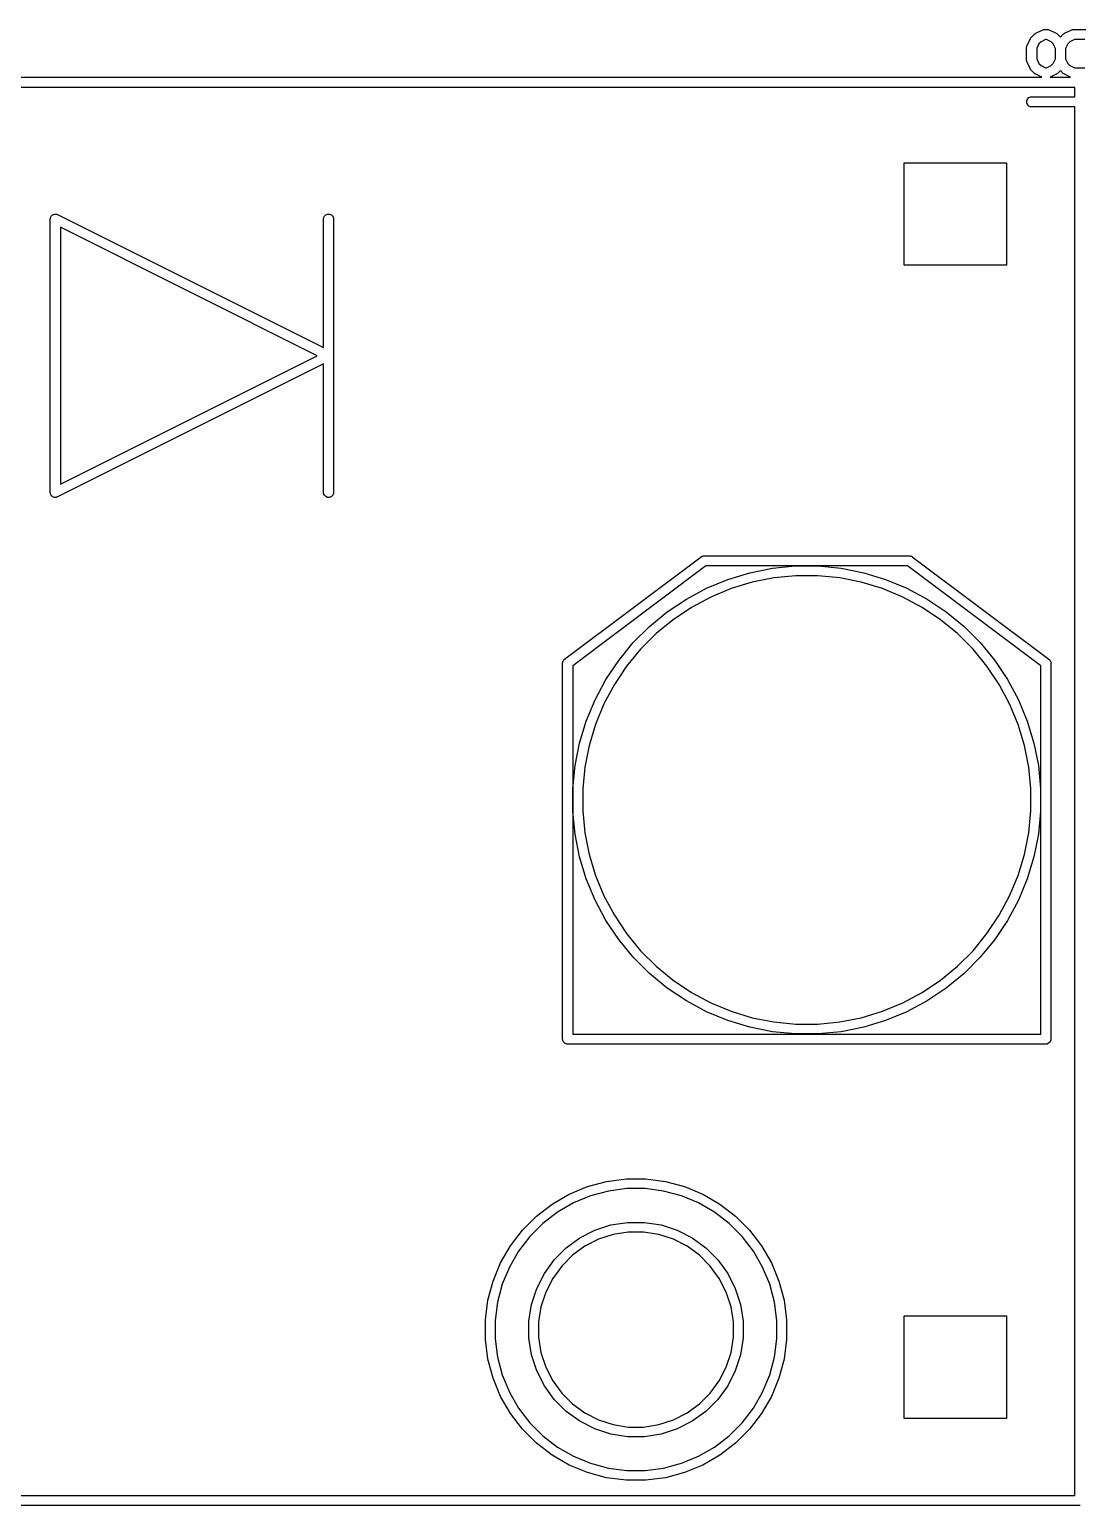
# Model space of a CAD drawing. Header units: inches. Extents: x 1.56 to 3.89, y -5.01 to -1.23.
# Drawn here: x 2.745 to 3.359, y -4.339 to -3.475 of the extents above; entities that cross this region are included whole.
import ezdxf

# ---------------------------------------------------------------- set-up
doc = ezdxf.new("R2010")
doc.units = ezdxf.units.IN
doc.header["$MEASUREMENT"] = 0
doc.layers.add('F.Silkscreen', color=41, linetype='CONTINUOUS', true_color=0xf2eda1)

msp = doc.modelspace()

# ---------------------------------------------------------------- linework, layer by layer
at = {"layer": 'F.Silkscreen', "linetype": 'CONTINUOUS'}
for p, q in [((3.32944, -3.48387), (3.33131, -3.48012)), ((3.33131, -3.48012), (3.33147, -3.47987)), ((3.33147, -3.47987), (3.3315, -3.4798)), ((3.3315, -3.4798), (3.33157, -3.47972)), ((3.33157, -3.47972), (3.33162, -3.47963)), ((3.33162, -3.47963), (3.33168, -3.47958)), ((3.33168, -3.47958), (3.33187, -3.47935)), ((3.33187, -3.47935), (3.33374, -3.47748)), ((3.33374, -3.47748), (3.33397, -3.47729)), ((3.33397, -3.47729), (3.33402, -3.47723)), ((3.33402, -3.47723), (3.33411, -3.47718)), ((3.33411, -3.47718), (3.33419, -3.47711)), ((3.33419, -3.47711), (3.33426, -3.47708)), ((3.33426, -3.47708), (3.33451, -3.47692)), ((3.33451, -3.47692), (3.33826, -3.47505)), ((3.34028, -3.48064), (3.33758, -3.48199)), ((3.33826, -3.47505), (3.3388, -3.47484)), ((3.3388, -3.47484), (3.3389, -3.47483)), ((3.3389, -3.47483), (3.339, -3.47479)), ((3.339, -3.47479), (3.33958, -3.47474)), ((3.33958, -3.47474), (3.34145, -3.47474)), ((3.34076, -3.48064), (3.34028, -3.48064)), ((3.34345, -3.48199), (3.34076, -3.48064)), ((3.34145, -3.47474), (3.34203, -3.47479)), ((3.34203, -3.47479), (3.34213, -3.47483)), ((3.34213, -3.47483), (3.34223, -3.47484)), ((3.34223, -3.47484), (3.34277, -3.47505)), ((3.34277, -3.47505), (3.34652, -3.47692)), ((3.34652, -3.47692), (3.34677, -3.47708)), ((3.34677, -3.47708), (3.34684, -3.47711)), ((3.34684, -3.47711), (3.34692, -3.47718)), ((3.34692, -3.47718), (3.34701, -3.47723)), ((3.34701, -3.47723), (3.34706, -3.47729)), ((3.34706, -3.47729), (3.34729, -3.47748)), ((3.34729, -3.47748), (3.34895, -3.47914)), ((3.34895, -3.47914), (3.35061, -3.47748)), ((3.35061, -3.47748), (3.35084, -3.47729)), ((3.35084, -3.47729), (3.35089, -3.47723)), ((3.35089, -3.47723), (3.35098, -3.47718)), ((3.35098, -3.47718), (3.35106, -3.47711)), ((3.35106, -3.47711), (3.35113, -3.47708)), ((3.35113, -3.47708), (3.35138, -3.47692)), ((3.35138, -3.47692), (3.35513, -3.47505)), ((3.35715, -3.48064), (3.35445, -3.48199)), ((3.35513, -3.47505), (3.35567, -3.47484)), ((3.35567, -3.47484), (3.35578, -3.47483)), ((3.35578, -3.47483), (3.35588, -3.47479)), ((3.35588, -3.47479), (3.35645, -3.47474)), ((3.35645, -3.47474), (3.36395, -3.47474)), ((3.36325, -3.48064), (3.35715, -3.48064)), ((3.32913, -3.48519), (3.32918, -3.48461)), ((3.32913, -3.49269), (3.32913, -3.48519)), ((3.32918, -3.48461), (3.32922, -3.48452)), ((3.32922, -3.48452), (3.32923, -3.48441)), ((3.32923, -3.48441), (3.32944, -3.48387)), ((3.33638, -3.48319), (3.33503, -3.48589)), ((3.33503, -3.48589), (3.33503, -3.49199)), ((3.33758, -3.48199), (3.33638, -3.48319)), ((3.34465, -3.48319), (3.34345, -3.48199)), ((3.346, -3.48589), (3.34465, -3.48319)), ((3.346, -3.49199), (3.346, -3.48589)), ((3.35325, -3.48319), (3.35191, -3.48589)), ((3.35191, -3.48589), (3.35191, -3.49199)), ((3.35445, -3.48199), (3.35325, -3.48319)), ((3.32918, -3.49326), (3.32913, -3.49269)), ((3.32922, -3.49336), (3.32918, -3.49326)), ((3.32923, -3.49347), (3.32922, -3.49336)), ((3.32944, -3.49401), (3.32923, -3.49347)), ((3.33131, -3.49776), (3.32944, -3.49401)), ((3.33147, -3.49801), (3.33131, -3.49776)), ((3.3315, -3.49808), (3.33147, -3.49801)), ((3.33157, -3.49816), (3.3315, -3.49808)), ((3.33162, -3.49825), (3.33157, -3.49816)), ((3.33168, -3.4983), (3.33162, -3.49825)), ((3.33187, -3.49853), (3.33168, -3.4983)), ((3.33374, -3.5004), (3.33187, -3.49853)), ((3.33503, -3.49199), (3.33638, -3.49469)), ((3.33638, -3.49469), (3.33758, -3.49589)), ((3.33758, -3.49589), (3.34028, -3.49723)), ((3.34028, -3.49723), (3.34076, -3.49723)), ((3.34076, -3.49723), (3.34345, -3.49589)), ((3.34345, -3.49589), (3.34465, -3.49469)), ((3.34465, -3.49469), (3.346, -3.49199)), ((3.34895, -3.49874), (3.34729, -3.5004)), ((3.35061, -3.5004), (3.34895, -3.49874)), ((3.35191, -3.49199), (3.35325, -3.49469)), ((3.35325, -3.49469), (3.35445, -3.49589)), ((3.35445, -3.49589), (3.35715, -3.49723)), ((3.35715, -3.49723), (3.36325, -3.49723)), ((1.6604, -3.50272), (3.33805, -3.50272)), ((3.33397, -3.50059), (3.33374, -3.5004)), ((3.33402, -3.50065), (3.33397, -3.50059)), ((3.33411, -3.5007), (3.33402, -3.50065)), ((3.33419, -3.50077), (3.33411, -3.5007)), ((3.33426, -3.5008), (3.33419, -3.50077)), ((3.33451, -3.50095), (3.33426, -3.5008)), ((3.33805, -3.50272), (3.33451, -3.50095)), ((3.34652, -3.50095), (3.34298, -3.50272)), ((3.34298, -3.50272), (3.35492, -3.50272)), ((3.34677, -3.5008), (3.34652, -3.50095)), ((3.34684, -3.50077), (3.34677, -3.5008)), ((3.34692, -3.5007), (3.34684, -3.50077)), ((3.34701, -3.50065), (3.34692, -3.5007)), ((3.34706, -3.50059), (3.34701, -3.50065)), ((3.34729, -3.5004), (3.34706, -3.50059)), ((3.35084, -3.50059), (3.35061, -3.5004)), ((3.35089, -3.50065), (3.35084, -3.50059)), ((3.35098, -3.5007), (3.35089, -3.50065)), ((3.35106, -3.50077), (3.35098, -3.5007)), ((3.35113, -3.5008), (3.35106, -3.50077)), ((3.35138, -3.50095), (3.35113, -3.5008)), ((3.35492, -3.50272), (3.35138, -3.50095)), ((3.35745, -3.50863), (1.66335, -3.50863)), ((3.32918, -3.51648), (3.32962, -3.51542)), ((3.32962, -3.51542), (3.33044, -3.51461)), ((3.33044, -3.51461), (3.3315, -3.51416)), ((3.3315, -3.51416), (3.33208, -3.51411)), ((3.33208, -3.51411), (3.35745, -3.51411)), ((3.35745, -3.51411), (3.35745, -3.50863)), ((3.32918, -3.51764), (3.32918, -3.51648)), ((3.32962, -3.5187), (3.32918, -3.51764)), ((3.33044, -3.51952), (3.32962, -3.5187)), ((3.3315, -3.51996), (3.33044, -3.51952)), ((3.33208, -3.52001), (3.3315, -3.51996)), ((3.35745, -3.52001), (3.33208, -3.52001)), ((3.35745, -4.33272), (3.35745, -3.52001)), ((3.2574, -3.61268), (3.2574, -3.55268)), ((3.2574, -3.55268), (3.3174, -3.55268)), ((3.3174, -3.55268), (3.3174, -3.61268)), ((2.75745, -3.58568), (2.75751, -3.5851)), ((2.75751, -3.5851), (2.75755, -3.585)), ((2.75755, -3.5849), (2.75777, -3.58447)), ((2.75755, -3.585), (2.75755, -3.5849)), ((2.75777, -3.58447), (2.75795, -3.58404)), ((2.75795, -3.58404), (2.75802, -3.58396)), ((2.75802, -3.58396), (2.75807, -3.58387)), ((2.75807, -3.58387), (2.75843, -3.58356)), ((2.75843, -3.58356), (2.75876, -3.58322)), ((2.75876, -3.58322), (2.75886, -3.58318)), ((2.75886, -3.58318), (2.75894, -3.58311)), ((2.75894, -3.58311), (2.75939, -3.58296)), ((2.75939, -3.58296), (2.75983, -3.58278)), ((2.75983, -3.58278), (2.75993, -3.58278)), ((2.75993, -3.58278), (2.76003, -3.58275)), ((2.76003, -3.58275), (2.7605, -3.58278)), ((2.7605, -3.58278), (2.76098, -3.58278)), ((2.76098, -3.58278), (2.76108, -3.58282)), ((2.76108, -3.58282), (2.76118, -3.58283)), ((2.76118, -3.58283), (2.76172, -3.58304)), ((2.76172, -3.58304), (2.91745, -3.6609)), ((2.91745, -3.58568), (2.91751, -3.5851)), ((2.91751, -3.5851), (2.91795, -3.58404)), ((2.91795, -3.58404), (2.91876, -3.58322)), ((2.91876, -3.58322), (2.91983, -3.58278)), ((2.91983, -3.58278), (2.92098, -3.58278)), ((2.92098, -3.58278), (2.92204, -3.58322)), ((2.92204, -3.58322), (2.92286, -3.58404)), ((2.92286, -3.58404), (2.9233, -3.5851)), ((2.9233, -3.5851), (2.92335, -3.58568)), ((2.75745, -3.74568), (2.75745, -3.58568)), ((2.9138, -3.66568), (2.76335, -3.59045)), ((2.76335, -3.59045), (2.76335, -3.7409)), ((2.91745, -3.6609), (2.91745, -3.58568)), ((2.92335, -3.58568), (2.92335, -3.74568)), ((3.3174, -3.61268), (3.2574, -3.61268)), ((2.91745, -3.67045), (2.76172, -3.74832)), ((2.76335, -3.7409), (2.9138, -3.66568)), ((2.91745, -3.74568), (2.91745, -3.67045)), ((2.75751, -3.74625), (2.75745, -3.74568)), ((2.75755, -3.74635), (2.75751, -3.74625)), ((2.75755, -3.74646), (2.75755, -3.74635)), ((2.75777, -3.74688), (2.75755, -3.74646)), ((2.75795, -3.74732), (2.75777, -3.74688)), ((2.75802, -3.74739), (2.75795, -3.74732)), ((2.75807, -3.74749), (2.75802, -3.74739)), ((2.75843, -3.7478), (2.75807, -3.74749)), ((2.75876, -3.74813), (2.75843, -3.7478)), ((2.75886, -3.74817), (2.75876, -3.74813)), ((2.75894, -3.74824), (2.75886, -3.74817)), ((2.75939, -3.74839), (2.75894, -3.74824)), ((2.75983, -3.74857), (2.75939, -3.74839)), ((2.75993, -3.74857), (2.75983, -3.74857)), ((2.76003, -3.74861), (2.75993, -3.74857)), ((2.7605, -3.74857), (2.76003, -3.74861)), ((2.76098, -3.74857), (2.7605, -3.74857)), ((2.76108, -3.74853), (2.76098, -3.74857)), ((2.76118, -3.74853), (2.76108, -3.74853)), ((2.76172, -3.74832), (2.76118, -3.74853)), ((2.91751, -3.74625), (2.91745, -3.74568)), ((2.91795, -3.74732), (2.91751, -3.74625)), ((2.91876, -3.74813), (2.91795, -3.74732)), ((2.91983, -3.74857), (2.91876, -3.74813)), ((2.92098, -3.74857), (2.91983, -3.74857)), ((2.92204, -3.74813), (2.92098, -3.74857)), ((2.92286, -3.74732), (2.92204, -3.74813)), ((2.9233, -3.74625), (2.92286, -3.74732)), ((2.92335, -3.74568), (2.9233, -3.74625)), ((3.05863, -3.84331), (3.13863, -3.78331)), ((3.13863, -3.78331), (3.13873, -3.78326)), ((3.13873, -3.78326), (3.13876, -3.78322)), ((3.13876, -3.78322), (3.13883, -3.78319)), ((3.13883, -3.78319), (3.13912, -3.78301)), ((3.13912, -3.78301), (3.13948, -3.78292)), ((3.13948, -3.78292), (3.13983, -3.78278)), ((3.13983, -3.78278), (3.14017, -3.78275)), ((3.14017, -3.78275), (3.14024, -3.78273)), ((3.14024, -3.78273), (3.14029, -3.78274)), ((3.14029, -3.78274), (3.1404, -3.78272)), ((3.1404, -3.78272), (3.2604, -3.78272)), ((3.2604, -3.78272), (3.26051, -3.78274)), ((3.26051, -3.78274), (3.26056, -3.78273)), ((3.26056, -3.78273), (3.26063, -3.78275)), ((3.26063, -3.78275), (3.26098, -3.78278)), ((3.26098, -3.78278), (3.26132, -3.78292)), ((3.26132, -3.78292), (3.26168, -3.78301)), ((3.26168, -3.78301), (3.26197, -3.78319)), ((3.26197, -3.78319), (3.26204, -3.78322)), ((3.26204, -3.78322), (3.26208, -3.78326)), ((3.26208, -3.78326), (3.26217, -3.78331)), ((3.26217, -3.78331), (3.34217, -3.84331)), ((3.14139, -3.78863), (3.06335, -3.84715)), ((3.25942, -3.78863), (3.14139, -3.78863)), ((3.16708, -3.79267), (3.18028, -3.79004)), ((3.18028, -3.79004), (3.19367, -3.78873)), ((3.19367, -3.78873), (3.20713, -3.78873)), ((3.20713, -3.78873), (3.22052, -3.79004)), ((3.22052, -3.79004), (3.23372, -3.79267)), ((3.33745, -3.84715), (3.25942, -3.78863)), ((3.14178, -3.80172), (3.15421, -3.79658)), ((3.15421, -3.79658), (3.16708, -3.79267)), ((3.16848, -3.79824), (3.15614, -3.80199)), ((3.18113, -3.79573), (3.16848, -3.79824)), ((3.19396, -3.79447), (3.18113, -3.79573)), ((3.20685, -3.79447), (3.19396, -3.79447)), ((3.21968, -3.79573), (3.20685, -3.79447)), ((3.23232, -3.79824), (3.21968, -3.79573)), ((3.24466, -3.80199), (3.23232, -3.79824)), ((3.23372, -3.79267), (3.24659, -3.79658)), ((3.24659, -3.79658), (3.25903, -3.80172)), ((3.11872, -3.81554), (3.12991, -3.80807)), ((3.12991, -3.80807), (3.14178, -3.80172)), ((3.14423, -3.80692), (3.13286, -3.813)), ((3.15614, -3.80199), (3.14423, -3.80692)), ((3.25657, -3.80692), (3.24466, -3.80199)), ((3.26794, -3.813), (3.25657, -3.80692)), ((3.25903, -3.80172), (3.27089, -3.80807)), ((3.27089, -3.80807), (3.28208, -3.81554)), ((3.10832, -3.82408), (3.11872, -3.81554)), ((3.13286, -3.813), (3.12214, -3.82016)), ((3.27866, -3.82016), (3.26794, -3.813)), ((3.28208, -3.81554), (3.29248, -3.82408)), ((3.0988, -3.8336), (3.10832, -3.82408)), ((3.12214, -3.82016), (3.11218, -3.82834)), ((3.28862, -3.82834), (3.27866, -3.82016)), ((3.29248, -3.82408), (3.302, -3.8336)), ((3.09027, -3.844), (3.0988, -3.8336)), ((3.11218, -3.82834), (3.10306, -3.83745)), ((3.29774, -3.83745), (3.28862, -3.82834)), ((3.302, -3.8336), (3.31053, -3.844)), ((3.0578, -3.84438), (3.05795, -3.84404)), ((3.05795, -3.84404), (3.0581, -3.84389)), ((3.0581, -3.84389), (3.0582, -3.84371)), ((3.0582, -3.84371), (3.05863, -3.84331)), ((3.08279, -3.85519), (3.09027, -3.844)), ((3.10306, -3.83745), (3.09488, -3.84742)), ((3.30592, -3.84742), (3.29774, -3.83745)), ((3.31053, -3.844), (3.31801, -3.85519)), ((3.34217, -3.84331), (3.3426, -3.84371)), ((3.3426, -3.84371), (3.34271, -3.84389)), ((3.34271, -3.84389), (3.34286, -3.84404)), ((3.34286, -3.84404), (3.343, -3.84438)), ((3.05745, -3.84568), (3.05751, -3.8451)), ((3.05745, -4.06568), (3.05745, -3.84568)), ((3.05751, -3.8451), (3.05759, -3.84491)), ((3.05759, -3.84491), (3.05762, -3.8447)), ((3.05762, -3.8447), (3.0578, -3.84438)), ((3.06335, -3.84715), (3.06335, -4.06272)), ((3.09488, -3.84742), (3.08772, -3.85814)), ((3.31308, -3.85814), (3.30592, -3.84742)), ((3.33745, -4.06272), (3.33745, -3.84715)), ((3.343, -3.84438), (3.34319, -3.8447)), ((3.34319, -3.8447), (3.34322, -3.84491)), ((3.34322, -3.84491), (3.3433, -3.8451)), ((3.3433, -3.8451), (3.34335, -3.84568)), ((3.34335, -3.84568), (3.34335, -4.06568)), ((3.07645, -3.86705), (3.08279, -3.85519)), ((3.08772, -3.85814), (3.08164, -3.86951)), ((3.31916, -3.86951), (3.31308, -3.85814)), ((3.31801, -3.85519), (3.32435, -3.86705)), ((3.0713, -3.87948), (3.07645, -3.86705)), ((3.08164, -3.86951), (3.07671, -3.88142)), ((3.32409, -3.88142), (3.31916, -3.86951)), ((3.32435, -3.86705), (3.3295, -3.87948)), ((3.06739, -3.89236), (3.0713, -3.87948)), ((3.07671, -3.88142), (3.07297, -3.89376)), ((3.32783, -3.89376), (3.32409, -3.88142)), ((3.3295, -3.87948), (3.33341, -3.89236)), ((3.06477, -3.90556), (3.06739, -3.89236)), ((3.07297, -3.89376), (3.07045, -3.9064)), ((3.33035, -3.9064), (3.32783, -3.89376)), ((3.33341, -3.89236), (3.33603, -3.90556)), ((3.06345, -3.91895), (3.06477, -3.90556)), ((3.07045, -3.9064), (3.06919, -3.91923)), ((3.33161, -3.91923), (3.33035, -3.9064)), ((3.33603, -3.90556), (3.33735, -3.91895)), ((3.06345, -3.91923), (3.06345, -3.91895)), ((3.06345, -3.93241), (3.06345, -3.91923)), ((3.06919, -3.91923), (3.06919, -3.93212)), ((3.33161, -3.93212), (3.33161, -3.91923)), ((3.33735, -3.91895), (3.33735, -3.93241)), ((3.06477, -3.9458), (3.06345, -3.93241)), ((3.06919, -3.93212), (3.07045, -3.94495)), ((3.33035, -3.94495), (3.33161, -3.93212)), ((3.33735, -3.93241), (3.33603, -3.9458)), ((3.06739, -3.95899), (3.06477, -3.9458)), ((3.07045, -3.94495), (3.07297, -3.9576)), ((3.32783, -3.9576), (3.33035, -3.94495)), ((3.33603, -3.9458), (3.33341, -3.95899)), ((3.0713, -3.97187), (3.06739, -3.95899)), ((3.07297, -3.9576), (3.07671, -3.96993)), ((3.32409, -3.96993), (3.32783, -3.9576)), ((3.33341, -3.95899), (3.3295, -3.97187)), ((3.07645, -3.9843), (3.0713, -3.97187)), ((3.07671, -3.96993), (3.08164, -3.98184)), ((3.31916, -3.98184), (3.32409, -3.96993)), ((3.3295, -3.97187), (3.32435, -3.9843)), ((3.08164, -3.98184), (3.08772, -3.99321)), ((3.31308, -3.99321), (3.31916, -3.98184)), ((3.08279, -3.99617), (3.07645, -3.9843)), ((3.32435, -3.9843), (3.31801, -3.99617)), ((3.09027, -4.00736), (3.08279, -3.99617)), ((3.08772, -3.99321), (3.09488, -4.00393)), ((3.30592, -4.00393), (3.31308, -3.99321)), ((3.31801, -3.99617), (3.31053, -4.00736)), ((3.0988, -4.01776), (3.09027, -4.00736)), ((3.09488, -4.00393), (3.10306, -4.0139)), ((3.29774, -4.0139), (3.30592, -4.00393)), ((3.31053, -4.00736), (3.302, -4.01776)), ((3.10306, -4.0139), (3.11218, -4.02302)), ((3.28862, -4.02302), (3.29774, -4.0139)), ((3.10832, -4.02727), (3.0988, -4.01776)), ((3.11218, -4.02302), (3.12214, -4.03119)), ((3.27866, -4.03119), (3.28862, -4.02302)), ((3.302, -4.01776), (3.29248, -4.02727)), ((3.11872, -4.03581), (3.10832, -4.02727)), ((3.12214, -4.03119), (3.13286, -4.03836)), ((3.26794, -4.03836), (3.27866, -4.03119)), ((3.29248, -4.02727), (3.28208, -4.03581)), ((3.12991, -4.04329), (3.11872, -4.03581)), ((3.13286, -4.03836), (3.14423, -4.04443)), ((3.25657, -4.04443), (3.26794, -4.03836)), ((3.28208, -4.03581), (3.27089, -4.04329)), ((3.14178, -4.04963), (3.12991, -4.04329)), ((3.15421, -4.05478), (3.14178, -4.04963)), ((3.14423, -4.04443), (3.15614, -4.04937)), ((3.15614, -4.04937), (3.16848, -4.05311)), ((3.23232, -4.05311), (3.24466, -4.04937)), ((3.24466, -4.04937), (3.25657, -4.04443)), ((3.25903, -4.04963), (3.24659, -4.05478)), ((3.27089, -4.04329), (3.25903, -4.04963)), ((3.16708, -4.05868), (3.15421, -4.05478)), ((3.18028, -4.06131), (3.16708, -4.05868)), ((3.16848, -4.05311), (3.18113, -4.05562)), ((3.18113, -4.05562), (3.19396, -4.05689)), ((3.19396, -4.05689), (3.20685, -4.05689)), ((3.20685, -4.05689), (3.21968, -4.05562)), ((3.21968, -4.05562), (3.23232, -4.05311)), ((3.23372, -4.05868), (3.22052, -4.06131)), ((3.24659, -4.05478), (3.23372, -4.05868)), ((3.05751, -4.06625), (3.05745, -4.06568)), ((3.05795, -4.06732), (3.05751, -4.06625)), ((3.05876, -4.06813), (3.05795, -4.06732)), ((3.05983, -4.06857), (3.05876, -4.06813)), ((3.0604, -4.06863), (3.05983, -4.06857)), ((3.3404, -4.06863), (3.0604, -4.06863)), ((3.06335, -4.06272), (3.33745, -4.06272)), ((3.19367, -4.06263), (3.18028, -4.06131)), ((3.20713, -4.06263), (3.19367, -4.06263)), ((3.22052, -4.06131), (3.20713, -4.06263)), ((3.34098, -4.06857), (3.3404, -4.06863)), ((3.34204, -4.06813), (3.34098, -4.06857)), ((3.34286, -4.06732), (3.34204, -4.06813)), ((3.3433, -4.06625), (3.34286, -4.06732)), ((3.34335, -4.06568), (3.3433, -4.06625)), ((3.06131, -4.1564), (3.07199, -4.15198)), ((3.07199, -4.15198), (3.08316, -4.14898)), ((3.08427, -4.1546), (3.07383, -4.1574)), ((3.08316, -4.14898), (3.09462, -4.14747)), ((3.095, -4.15319), (3.08427, -4.1546)), ((3.09462, -4.14747), (3.10618, -4.14747)), ((3.10581, -4.15319), (3.095, -4.15319)), ((3.11653, -4.1546), (3.10581, -4.15319)), ((3.10618, -4.14747), (3.11765, -4.14898)), ((3.12697, -4.1574), (3.11653, -4.1546)), ((3.11765, -4.14898), (3.12881, -4.15198)), ((3.12881, -4.15198), (3.1395, -4.1564)), ((3.04212, -4.16922), (3.05129, -4.16218)), ((3.05129, -4.16218), (3.06131, -4.1564)), ((3.06384, -4.16154), (3.05448, -4.16694)), ((3.07383, -4.1574), (3.06384, -4.16154)), ((3.13696, -4.16154), (3.12697, -4.1574)), ((3.14633, -4.16694), (3.13696, -4.16154)), ((3.1395, -4.1564), (3.14951, -4.16218)), ((3.14951, -4.16218), (3.15868, -4.16922)), ((3.03394, -4.1774), (3.04212, -4.16922)), ((3.05448, -4.16694), (3.0459, -4.17353)), ((3.15491, -4.17353), (3.14633, -4.16694)), ((3.15868, -4.16922), (3.16686, -4.1774)), ((3.02691, -4.18657), (3.03394, -4.1774)), ((3.03825, -4.18117), (3.03167, -4.18975)), ((3.0459, -4.17353), (3.03825, -4.18117)), ((3.06751, -4.182), (3.07631, -4.17752)), ((3.07631, -4.17752), (3.08571, -4.17446)), ((3.08704, -4.18003), (3.0785, -4.18281)), ((3.08571, -4.17446), (3.09546, -4.17292)), ((3.09591, -4.17863), (3.08704, -4.18003)), ((3.09546, -4.17292), (3.10534, -4.17292)), ((3.10489, -4.17863), (3.09591, -4.17863)), ((3.11376, -4.18003), (3.10489, -4.17863)), ((3.10534, -4.17292), (3.1151, -4.17446)), ((3.1223, -4.18281), (3.11376, -4.18003)), ((3.1151, -4.17446), (3.12449, -4.17752)), ((3.12449, -4.17752), (3.13329, -4.182)), ((3.16255, -4.18117), (3.15491, -4.17353)), ((3.16913, -4.18975), (3.16255, -4.18117)), ((3.16686, -4.1774), (3.1739, -4.18657)), ((3.02112, -4.19658), (3.02691, -4.18657)), ((3.03167, -4.18975), (3.02626, -4.19912)), ((3.05253, -4.19479), (3.05952, -4.18781)), ((3.05952, -4.18781), (3.06751, -4.182)), ((3.0705, -4.18689), (3.06324, -4.19216)), ((3.0785, -4.18281), (3.0705, -4.18689)), ((3.1303, -4.18689), (3.1223, -4.18281)), ((3.13757, -4.19216), (3.1303, -4.18689)), ((3.13329, -4.182), (3.14129, -4.18781)), ((3.14129, -4.18781), (3.14827, -4.19479)), ((3.17454, -4.19912), (3.16913, -4.18975)), ((3.1739, -4.18657), (3.17968, -4.19658)), ((3.0167, -4.20726), (3.02112, -4.19658)), ((3.04673, -4.20278), (3.05253, -4.19479)), ((3.05689, -4.19851), (3.05161, -4.20578)), ((3.06324, -4.19216), (3.05689, -4.19851)), ((3.14391, -4.19851), (3.13757, -4.19216)), ((3.14919, -4.20578), (3.14391, -4.19851)), ((3.14827, -4.19479), (3.15408, -4.20278)), ((3.17968, -4.19658), (3.1841, -4.20726)), ((3.02626, -4.19912), (3.02212, -4.20911)), ((3.04224, -4.21159), (3.04673, -4.20278)), ((3.05161, -4.20578), (3.04753, -4.21378)), ((3.15327, -4.21378), (3.14919, -4.20578)), ((3.15408, -4.20278), (3.15856, -4.21159)), ((3.17868, -4.20911), (3.17454, -4.19912)), ((3.01371, -4.21843), (3.0167, -4.20726)), ((3.02212, -4.20911), (3.01933, -4.21955)), ((3.03919, -4.22098), (3.04224, -4.21159)), ((3.04753, -4.21378), (3.04476, -4.22232)), ((3.15604, -4.22232), (3.15327, -4.21378)), ((3.15856, -4.21159), (3.16161, -4.22098)), ((3.18148, -4.21955), (3.17868, -4.20911)), ((3.1841, -4.20726), (3.1871, -4.21843)), ((3.0122, -4.2299), (3.01371, -4.21843)), ((3.01933, -4.21955), (3.01791, -4.23027)), ((3.03764, -4.23074), (3.03919, -4.22098)), ((3.04476, -4.22232), (3.04335, -4.23119)), ((3.15745, -4.23119), (3.15604, -4.22232)), ((3.16161, -4.22098), (3.16316, -4.23074)), ((3.18289, -4.23027), (3.18148, -4.21955)), ((3.1871, -4.21843), (3.18861, -4.2299)), ((3.0122, -4.23027), (3.0122, -4.2299)), ((3.0122, -4.24146), (3.0122, -4.23027)), ((3.01791, -4.23027), (3.01791, -4.24108)), ((3.03764, -4.23119), (3.03764, -4.23074)), ((3.03764, -4.24062), (3.03764, -4.23119)), ((3.04335, -4.23119), (3.04335, -4.24017)), ((3.15745, -4.24017), (3.15745, -4.23119)), ((3.16316, -4.23074), (3.16316, -4.24062)), ((3.18289, -4.24108), (3.18289, -4.23027)), ((3.18861, -4.2299), (3.18861, -4.24146)), ((3.2574, -4.28768), (3.2574, -4.22768)), ((3.2574, -4.22768), (3.3174, -4.22768)), ((3.3174, -4.22768), (3.3174, -4.28768)), ((3.01371, -4.25292), (3.0122, -4.24146)), ((3.01791, -4.24108), (3.01933, -4.2518)), ((3.03919, -4.25037), (3.03764, -4.24062)), ((3.04335, -4.24017), (3.04476, -4.24904)), ((3.15604, -4.24904), (3.15745, -4.24017)), ((3.16316, -4.24062), (3.16161, -4.25037)), ((3.18148, -4.2518), (3.18289, -4.24108)), ((3.18861, -4.24146), (3.1871, -4.25292)), ((3.04476, -4.24904), (3.04753, -4.25758)), ((3.15327, -4.25758), (3.15604, -4.24904)), ((3.0167, -4.26409), (3.01371, -4.25292)), ((3.01933, -4.2518), (3.02212, -4.26225)), ((3.04224, -4.25977), (3.03919, -4.25037)), ((3.04753, -4.25758), (3.05161, -4.26558)), ((3.14919, -4.26558), (3.15327, -4.25758)), ((3.16161, -4.25037), (3.15856, -4.25977)), ((3.17868, -4.26225), (3.18148, -4.2518)), ((3.1871, -4.25292), (3.1841, -4.26409)), ((3.02112, -4.27477), (3.0167, -4.26409)), ((3.02212, -4.26225), (3.02626, -4.27224)), ((3.04673, -4.26857), (3.04224, -4.25977)), ((3.05161, -4.26558), (3.05689, -4.27284)), ((3.14391, -4.27284), (3.14919, -4.26558)), ((3.15856, -4.25977), (3.15408, -4.26857)), ((3.17454, -4.27224), (3.17868, -4.26225)), ((3.1841, -4.26409), (3.17968, -4.27477)), ((3.02691, -4.28479), (3.02112, -4.27477)), ((3.02626, -4.27224), (3.03167, -4.2816)), ((3.05253, -4.27656), (3.04673, -4.26857)), ((3.05689, -4.27284), (3.06324, -4.27919)), ((3.13757, -4.27919), (3.14391, -4.27284)), ((3.15408, -4.26857), (3.14827, -4.27656)), ((3.16913, -4.2816), (3.17454, -4.27224)), ((3.17968, -4.27477), (3.1739, -4.28479)), ((3.03394, -4.29396), (3.02691, -4.28479)), ((3.03167, -4.2816), (3.03825, -4.29018)), ((3.05952, -4.28355), (3.05253, -4.27656)), ((3.06751, -4.28935), (3.05952, -4.28355)), ((3.06324, -4.27919), (3.0705, -4.28447)), ((3.0705, -4.28447), (3.0785, -4.28854)), ((3.1223, -4.28854), (3.1303, -4.28447)), ((3.1303, -4.28447), (3.13757, -4.27919)), ((3.14129, -4.28355), (3.13329, -4.28935)), ((3.14827, -4.27656), (3.14129, -4.28355)), ((3.16255, -4.29018), (3.16913, -4.2816)), ((3.1739, -4.28479), (3.16686, -4.29396)), ((3.03825, -4.29018), (3.0459, -4.29783)), ((3.07631, -4.29384), (3.06751, -4.28935)), ((3.0785, -4.28854), (3.08704, -4.29132)), ((3.08704, -4.29132), (3.09591, -4.29272)), ((3.09591, -4.29272), (3.10489, -4.29272)), ((3.10489, -4.29272), (3.11376, -4.29132)), ((3.11376, -4.29132), (3.1223, -4.28854)), ((3.13329, -4.28935), (3.12449, -4.29384)), ((3.15491, -4.29783), (3.16255, -4.29018)), ((3.3174, -4.28768), (3.2574, -4.28768)), ((3.04212, -4.30213), (3.03394, -4.29396)), ((3.05129, -4.30917), (3.04212, -4.30213)), ((3.0459, -4.29783), (3.05448, -4.30441)), ((3.08571, -4.29689), (3.07631, -4.29384)), ((3.09546, -4.29844), (3.08571, -4.29689)), ((3.10534, -4.29844), (3.09546, -4.29844)), ((3.1151, -4.29689), (3.10534, -4.29844)), ((3.12449, -4.29384), (3.1151, -4.29689)), ((3.14633, -4.30441), (3.15491, -4.29783)), ((3.15868, -4.30213), (3.14951, -4.30917)), ((3.16686, -4.29396), (3.15868, -4.30213)), ((3.06131, -4.31495), (3.05129, -4.30917)), ((3.05448, -4.30441), (3.06384, -4.30982)), ((3.06384, -4.30982), (3.07383, -4.31395)), ((3.12697, -4.31395), (3.13696, -4.30982)), ((3.13696, -4.30982), (3.14633, -4.30441)), ((3.14951, -4.30917), (3.1395, -4.31495)), ((3.07199, -4.31938), (3.06131, -4.31495)), ((3.08316, -4.32237), (3.07199, -4.31938)), ((3.07383, -4.31395), (3.08427, -4.31675)), ((3.08427, -4.31675), (3.095, -4.31816)), ((3.095, -4.31816), (3.10581, -4.31816)), ((3.10581, -4.31816), (3.11653, -4.31675)), ((3.11653, -4.31675), (3.12697, -4.31395)), ((3.12881, -4.31938), (3.11765, -4.32237)), ((3.1395, -4.31495), (3.12881, -4.31938)), ((3.09462, -4.32388), (3.08316, -4.32237)), ((3.10618, -4.32388), (3.09462, -4.32388)), ((3.11765, -4.32237), (3.10618, -4.32388)), ((1.66335, -4.33272), (3.35745, -4.33272)), ((3.3604, -4.33863), (1.6604, -4.33863))]:
    msp.add_line(p, q, dxfattribs=at)

doc.saveas('drawing.dxf')
